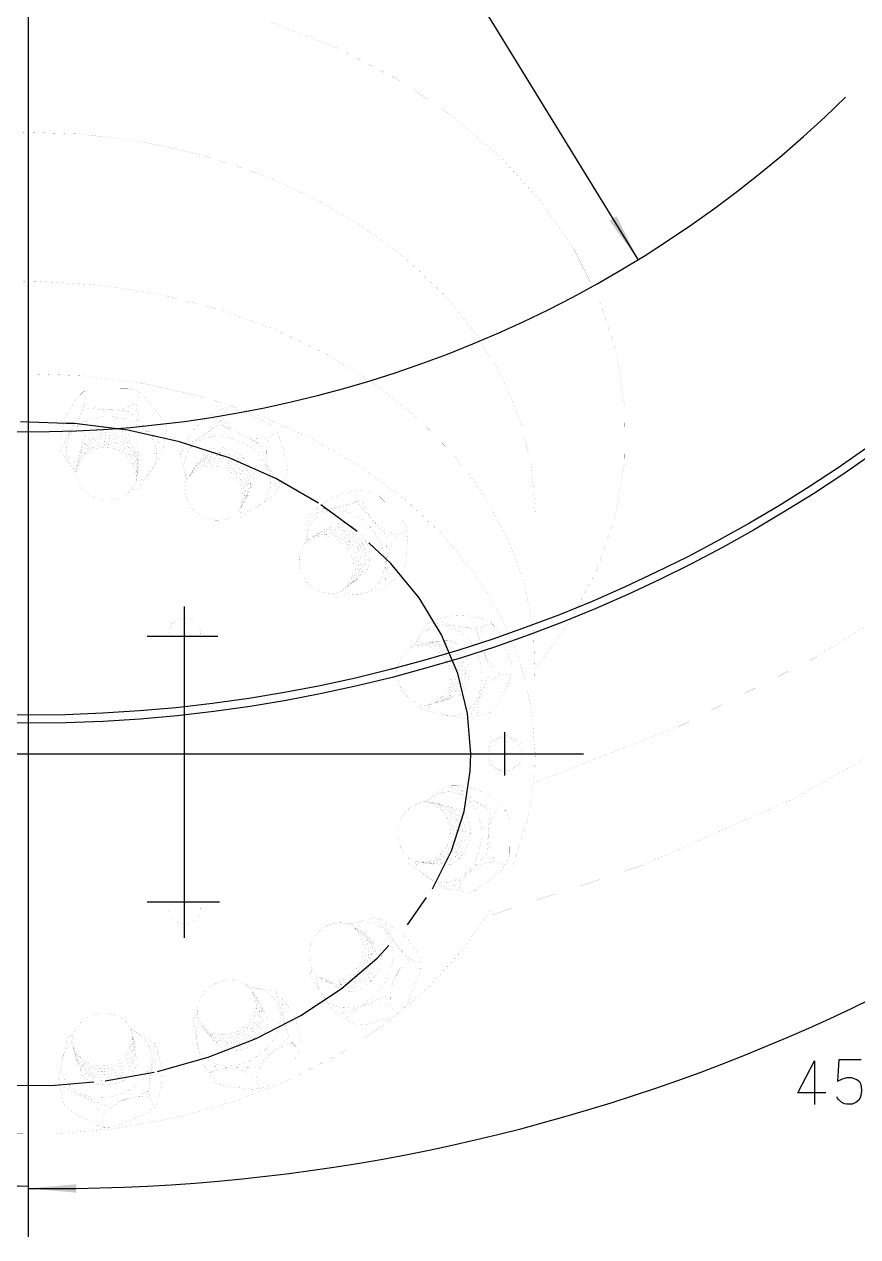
# Model space of a CAD drawing. Extents: x 0 to 8410, y 0 to 11890.
# Drawn here: x 3146 to 3664, y 820 to 1573 of the extents above; entities that cross this region are included whole.
import ezdxf

# ---------------------------------------------------------------- set-up
doc = ezdxf.new("R2010")
doc.units = 0
doc.header["$MEASUREMENT"] = 0
doc.layers.add('6', color=7, linetype='Continuous')
doc.layers.add('9', color=7, linetype='Continuous')

# ---------------------------------------------------------------- blocks, each defined once
blk = doc.blocks.new('BLKENT141')
at = {"layer": '6', "color": 2, "linetype": 'Continuous'}
for p, q in [((3626.35, 909.677), (3636.59, 929.557)), ((3636.59, 929.557), (3636.59, 902.397)), ((3651.78, 930.257), (3651.05, 916.957)), ((3665.69, 930.257), (3651.78, 930.257)), ((3654.07, 918.497), (3656.82, 919.197)), ((3656.82, 919.197), (3659.47, 919.197)), ((3659.47, 919.197), (3662.95, 918.077)), ((3673.47, 923.257), (3673.56, 921.157)), ((3674.11, 925.217), (3673.56, 923.537)), ((3673.56, 921.157), (3673.74, 920.037)), ((3673.74, 920.037), (3674.02, 919.477)), ((3674.02, 919.477), (3674.57, 918.637)), ((3675.21, 926.197), (3674.11, 925.217)), ((3677.04, 926.057), (3675.21, 926.197)), ((3677.77, 925.217), (3677.04, 926.057)), ((3677.22, 918.497), (3678.23, 920.037)), ((3678.23, 924.097), (3677.77, 925.217)), ((3678.5, 921.997), (3678.23, 924.097)), ((3678.23, 920.037), (3678.5, 921.997)), ((3651.05, 916.957), (3654.07, 918.497)), ((3662.95, 918.077), (3664.59, 916.677)), ((3664.59, 916.677), (3665.23, 915.417)), ((3665.23, 915.417), (3665.6, 913.737)), ((3665.6, 913.737), (3665.78, 910.937)), ((3674.57, 918.637), (3675.76, 918.077)), ((3675.76, 918.077), (3677.22, 918.497)), ((3643.64, 909.677), (3626.35, 909.677)), ((3651.05, 906.457), (3650.5, 907.297)), ((3651.51, 905.477), (3651.05, 906.457)), ((3653.7, 903.657), (3651.51, 905.477)), ((3664.14, 905.197), (3662.31, 903.657)), ((3664.96, 906.597), (3664.14, 905.197)), ((3665.51, 908.137), (3664.96, 906.597)), ((3665.78, 910.937), (3665.51, 908.137)), ((3655.35, 902.957), (3653.7, 903.657)), ((3656.72, 902.677), (3655.35, 902.957)), ((3660.02, 902.677), (3656.72, 902.677)), ((3662.31, 903.657), (3660.02, 902.677))]:
    blk.add_line(p, q, dxfattribs=at)
at = {"layer": '6', "color": 1, "linetype": 'Continuous'}
blk.add_line((3148.24, 872.053), (3148.24, 820.317), dxfattribs=at)
blk.add_arc((3163.02, 2008.57), 1158.34, 269.269, 315.731, dxfattribs=at)
for points in [[(3992.47, 1200.01), (3973.18, 1177.02), (3969.48, 1180.72)], [(3148.24, 850.317), (3178.13, 852.932), (3178.13, 847.703)]]:
    blk.add_solid(points, dxfattribs=at)
blk = doc.blocks.new('BLKENT142')
at = {"layer": '6', "color": 2, "linetype": 'Continuous'}
for p, q in [((2630, 911.099), (2640.25, 930.979)), ((2640.25, 930.979), (2640.25, 903.819)), ((2655.44, 931.679), (2654.71, 918.379)), ((2669.35, 931.679), (2655.44, 931.679)), ((2677.77, 926.639), (2677.22, 924.959)), ((2678.86, 927.619), (2677.77, 926.639)), ((2680.69, 927.479), (2678.86, 927.619)), ((2681.43, 926.639), (2680.69, 927.479)), ((2681.88, 925.519), (2681.43, 926.639)), ((2654.71, 918.379), (2657.73, 919.919)), ((2657.73, 919.919), (2660.47, 920.619)), ((2660.47, 920.619), (2663.13, 920.619)), ((2663.13, 920.619), (2666.6, 919.499)), ((2666.6, 919.499), (2668.25, 918.099)), ((2677.12, 924.679), (2677.22, 922.579)), ((2677.22, 922.579), (2677.4, 921.459)), ((2677.4, 921.459), (2677.67, 920.899)), ((2677.67, 920.899), (2678.22, 920.059)), ((2678.22, 920.059), (2679.41, 919.499)), ((2679.41, 919.499), (2680.88, 919.919)), ((2680.88, 919.919), (2681.88, 921.459)), ((2682.16, 923.419), (2681.88, 925.519)), ((2681.88, 921.459), (2682.16, 923.419)), ((2668.25, 918.099), (2668.89, 916.839)), ((2668.89, 916.839), (2669.26, 915.159)), ((2669.44, 912.359), (2669.16, 909.559)), ((2669.26, 915.159), (2669.44, 912.359)), ((2647.29, 911.099), (2630, 911.099)), ((2654.71, 907.879), (2654.16, 908.719)), ((2655.16, 906.899), (2654.71, 907.879)), ((2657.36, 905.079), (2655.16, 906.899)), ((2659.01, 904.379), (2657.36, 905.079)), ((2660.38, 904.099), (2659.01, 904.379)), ((2663.67, 904.099), (2660.38, 904.099)), ((2665.96, 905.079), (2663.67, 904.099)), ((2667.79, 906.619), (2665.96, 905.079)), ((2668.62, 908.019), (2667.79, 906.619)), ((2669.16, 909.559), (2668.62, 908.019))]:
    blk.add_line(p, q, dxfattribs=at)
at = {"layer": '6', "color": 1, "linetype": 'Continuous'}
blk.add_line((3148.24, 872.053), (3148.24, 821.857), dxfattribs=at)
blk.add_arc((3133.47, 2008.56), 1156.8, 224.268, 270.732, dxfattribs=at)
for points in [[(2305.11, 1201.09), (2328.09, 1181.81), (2324.39, 1178.11)], [(3148.24, 851.857), (3118.36, 849.242), (3118.36, 854.471)]]:
    blk.add_solid(points, dxfattribs=at)
blk = doc.blocks.new('BLKENT305')
at = {"layer": '6', "color": 1, "linetype": 'Continuous'}
blk.add_line((3527.16, 1427.3), (3148.24, 2044.23), dxfattribs=at)
at = {"layer": '6', "color": 2, "linetype": 'Continuous'}
for p, q in [((3326.86, 1780.42), (3350.37, 1794.86)), ((3350.37, 1794.86), (3353.22, 1789.95)), ((3341.43, 1781.85), (3338.44, 1786.99)), ((3353.22, 1789.95), (3354.39, 1787.77)), ((3354.39, 1787.77), (3355.23, 1785.07)), ((3355.23, 1785.07), (3355.3, 1783.61)), ((3340.4, 1783.26), (3334.07, 1768.42)), ((3343.54, 1779.5), (3341.43, 1781.85)), ((3343.85, 1779.26), (3343.54, 1779.5)), ((3345.04, 1778.38), (3343.85, 1779.26)), ((3346.12, 1777.97), (3345.04, 1778.38)), ((3347, 1777.87), (3346.12, 1777.97)), ((3348.17, 1777.83), (3347, 1777.87)), ((3349.2, 1778.03), (3348.17, 1777.83)), ((3350.37, 1778.54), (3349.2, 1778.03)), ((3351.61, 1779.19), (3350.37, 1778.54)), ((3353.25, 1780.52), (3351.61, 1779.19)), ((3354.21, 1781.65), (3353.25, 1780.52)), ((3354.99, 1782.77), (3354.21, 1781.65)), ((3355.3, 1783.61), (3354.99, 1782.77)), ((3361.67, 1776.46), (3369.57, 1763.59)), ((3354.24, 1762.34), (3352.45, 1761.77)), ((3355.72, 1762.6), (3354.24, 1762.34)), ((3359.18, 1763.12), (3355.72, 1762.6)), ((3363.91, 1763.44), (3359.18, 1763.12)), ((3367.11, 1763.58), (3363.91, 1763.44)), ((3369.57, 1763.59), (3367.11, 1763.58)), ((3345.36, 1759.67), (3340.8, 1757.73)), ((3347.67, 1760.45), (3345.36, 1759.67)), ((3349.99, 1761.23), (3347.67, 1760.45)), ((3352.45, 1761.77), (3349.99, 1761.23)), ((3366.7, 1751.95), (3370.4, 1753.15)), ((3370.4, 1753.15), (3373.19, 1753.15)), ((3373.19, 1753.15), (3375.84, 1752.3)), ((3375.84, 1752.3), (3377.71, 1750.34)), ((3377.71, 1750.34), (3378.98, 1747.47)), ((3378.98, 1747.47), (3379.37, 1745.77)), ((3353.86, 1742.35), (3350.95, 1742.28)), ((3350.95, 1742.28), (3358.85, 1729.41)), ((3356.13, 1742.13), (3353.86, 1742.35)), ((3359.57, 1741.34), (3356.13, 1742.13)), ((3364.35, 1739.98), (3359.57, 1741.34)), ((3368.8, 1738.63), (3364.35, 1739.98)), ((3375.67, 1739.74), (3374.15, 1739.02)), ((3377.96, 1741.9), (3375.67, 1739.74)), ((3378.63, 1742.95), (3377.96, 1741.9)), ((3379.15, 1744.24), (3378.63, 1742.95)), ((3379.37, 1745.77), (3379.15, 1744.24)), ((3370.16, 1738.29), (3368.8, 1738.63)), ((3372.28, 1738.31), (3370.16, 1738.29)), ((3374.15, 1739.02), (3372.28, 1738.31)), ((3390.59, 1728.29), (3367.45, 1714.08)), ((3368.29, 1726.62), (3390.59, 1728.29)), ((3377.34, 1711.88), (3368.29, 1726.62))]:
    blk.add_line(p, q, dxfattribs=at)
at = {"layer": '6', "color": 1, "linetype": 'Continuous'}
blk.add_solid([(3527.16, 1427.3), (3509.29, 1451.4), (3513.74, 1454.13)], dxfattribs=at)
blk = doc.blocks.new('BLKENT784')
at = {"layer": '9', "color": 7, "linetype": 'Continuous', "const_width": 0.03}
for points in [[(3401.89, 1204.02), (3412.65, 1206.08)], [(3396.44, 1201.74), (3387.68, 1187.4)], [(3398.46, 1198.37), (3396.08, 1197.13)], [(3396.44, 1201.74), (3401.89, 1204.02)], [(3396.44, 1201.74), (3426.63, 1197.93)], [(3400.99, 1199.22), (3398.46, 1198.37)], [(3403.62, 1199.66), (3400.99, 1199.22)], [(3406.32, 1199.68), (3403.62, 1199.66)], [(3409.04, 1199.29), (3406.32, 1199.68)], [(3411.74, 1198.49), (3409.04, 1199.29)], [(3414.39, 1197.28), (3411.74, 1198.49)], [(3426.57, 1197.53), (3435.93, 1201.33)], [(3426.57, 1197.53), (3435.44, 1171.3)], [(3405.58, 1190.43), (3385.63, 1186.6)], [(3390.1, 1191.22), (3388.6, 1188.63)], [(3391.86, 1193.53), (3390.1, 1191.22)], [(3393.86, 1195.5), (3391.86, 1193.53)], [(3396.08, 1197.13), (3393.86, 1195.5)], [(3407.1, 1190.64), (3405.58, 1190.43)], [(3408.85, 1190.62), (3407.1, 1190.64)], [(3410.58, 1190.31), (3408.85, 1190.62)], [(3412.27, 1189.72), (3410.58, 1190.31)], [(3416.93, 1195.7), (3414.39, 1197.28)], [(3419.35, 1193.76), (3416.93, 1195.7)], [(3421.59, 1191.48), (3419.35, 1193.76)], [(3423.63, 1188.92), (3421.59, 1191.48)], [(3440.47, 1196.25), (3448.27, 1177.19)], [(3388.6, 1188.63), (3388.09, 1187.53)], [(3413.89, 1188.87), (3412.27, 1189.72)], [(3415.43, 1187.76), (3413.89, 1188.87)], [(3416.85, 1186.41), (3415.43, 1187.76)], [(3418.14, 1184.85), (3416.85, 1186.41)], [(3419.28, 1183.09), (3418.14, 1184.85)], [(3420.25, 1181.16), (3419.28, 1183.09)], [(3425.44, 1186.1), (3423.63, 1188.92)], [(3426.98, 1183.06), (3425.44, 1186.1)], [(3428.24, 1179.86), (3426.98, 1183.06)], [(3421.04, 1179.08), (3420.25, 1181.16)], [(3421.62, 1176.9), (3421.04, 1179.08)], [(3422.01, 1174.64), (3421.62, 1176.9)], [(3429.2, 1176.54), (3428.24, 1179.86)], [(3429.84, 1173.14), (3429.2, 1176.54)], [(3421.44, 1165.52), (3421.89, 1167.75)], [(3421.89, 1167.75), (3422.15, 1170.03)], [(3422.18, 1172.34), (3422.01, 1174.64)], [(3422.15, 1170.03), (3422.18, 1172.34)], [(3422.66, 1142.94), (3435.44, 1171.3)], [(3430.15, 1169.72), (3429.84, 1173.14)], [(3430.13, 1166.33), (3430.15, 1169.72)], [(3442.34, 1169.14), (3448.58, 1169.91)], [(3418.89, 1159.52), (3419.92, 1161.38)], [(3419.92, 1161.38), (3420.77, 1163.39)], [(3420.77, 1163.39), (3421.44, 1165.52)], [(3428.11, 1156.85), (3429.1, 1159.85)], [(3429.1, 1159.85), (3429.78, 1163.03)], [(3429.78, 1163.03), (3430.13, 1166.33)], [(3446.88, 1164.58), (3439.26, 1150.84)], [(3395.81, 1150.33), (3417.05, 1157.1)], [(3416.35, 1156.39), (3417.7, 1157.85)], [(3417.7, 1157.85), (3418.89, 1159.52)], [(3425.24, 1151.56), (3426.82, 1154.07)], [(3426.82, 1154.07), (3428.11, 1156.85)], [(3392.39, 1147.74), (3391.19, 1151.28)], [(3418.7, 1142.05), (3392.39, 1147.74)], [(3395.81, 1150.33), (3398.18, 1148.29)], [(3398.18, 1148.29), (3400.69, 1146.6)], [(3400.69, 1146.6), (3403.31, 1145.29)], [(3403.31, 1145.29), (3406, 1144.37)], [(3414.08, 1144.08), (3416.64, 1144.81)], [(3416.64, 1144.81), (3419.08, 1145.94)], [(3418.7, 1142.05), (3434.79, 1145.66)], [(3419.08, 1145.94), (3421.34, 1147.46)], [(3421.34, 1147.46), (3423.41, 1149.34)], [(3423.41, 1149.34), (3425.24, 1151.56)], [(3406, 1144.37), (3408.72, 1143.85)], [(3408.72, 1143.85), (3411.43, 1143.76)], [(3411.43, 1143.76), (3414.08, 1144.08)]]:
    blk.add_lwpolyline(points, dxfattribs=at)
for points in [[(3436.93, 1201.74, 0.130432), (3412.65, 1206.08, -0.1)], [(3401.89, 1204.02, 0.152433), (3429.39, 1198.67, -0.1)], [(3430.31, 1199.04, 0.302112), (3442.34, 1169.14, -0.1)], [(3440.47, 1196.25, 0.042166), (3435.93, 1201.33, -0.1)], [(3404.98, 1152.59, 0.992364), (3396.86, 1189.66, -0.1)], [(3387.68, 1187.4, 0.737886), (3395.81, 1150.33, -0.1)], [(3395.81, 1150.33, 0.992411), (3387.68, 1187.4, -0.1)], [(3397.64, 1150.78, 0.992444), (3389.52, 1187.86, -0.1)], [(3399.48, 1151.23, 0.992398), (3391.35, 1188.31, -0.1)], [(3401.31, 1151.69, 0.992404), (3393.19, 1188.76, -0.1)], [(3403.15, 1152.14, 0.992416), (3395.02, 1189.21, -0.1)], [(3448.58, 1169.91, 0.045086), (3448.27, 1177.19, -0.1)], [(3441.2, 1168.99, 0.324864), (3427.67, 1144.53, -0.1)], [(3446.88, 1164.58, 0.025774), (3448.58, 1169.91, -0.1)], [(3434.79, 1145.66, 0.03152), (3439.26, 1150.84, -0.1)]]:
    blk.add_lwpolyline(points, format="xyb", dxfattribs=at)
blk = doc.blocks.new('BLKENT785')
at = {"layer": '9', "color": 7, "linetype": 'Continuous', "const_width": 0.03}
for points in [[(3360.77, 1284.14, 0.130432), (3336.68, 1278.86, -0.1)], [(3366.15, 1280.43, 0.042167), (3360, 1283.38, -0.1)], [(3327.53, 1272.84, 0.152433), (3354.98, 1278.43, -0.1)], [(3355.68, 1279.12, 0.302109), (3378.25, 1256.09, -0.1)], [(3383.71, 1259.2, 0.045082), (3380.64, 1265.81, -0.1)], [(3345.5, 1223.15, 0.992399), (3323.8, 1254.29, -0.1)], [(3347.02, 1224.27, 0.992399), (3325.32, 1255.41, -0.1)], [(3348.54, 1225.39, 0.992409), (3326.85, 1256.53, -0.1)], [(3350.06, 1226.51, 0.992382), (3328.37, 1257.65, -0.1)], [(3384.18, 1253.62, 0.025773), (3383.71, 1259.2, -0.1)], [(3320.76, 1252.05, 0.737888), (3342.45, 1220.91, -0.1)], [(3342.45, 1220.91, 0.992391), (3320.76, 1252.05, -0.1)], [(3343.97, 1222.03, 0.992439), (3322.28, 1253.17, -0.1)], [(3377.25, 1255.52, 0.324855), (3374.1, 1227.75, -0.1)], [(3380.25, 1231.51, 0.031519), (3382.41, 1238.01, -0.1)]]:
    blk.add_lwpolyline(points, format="xyb", dxfattribs=at)
for points in [[(3352.81, 1276.29), (3360, 1283.38)], [(3366.15, 1280.43), (3380.64, 1265.81)], [(3323.36, 1268.65), (3352.71, 1276.68)], [(3323.36, 1268.65), (3327.53, 1272.84)], [(3327.53, 1272.84), (3336.68, 1278.86)], [(3352.81, 1276.29), (3371.04, 1255.46)], [(3323.36, 1268.65), (3320.76, 1252.05)], [(3326.52, 1266.31), (3324.79, 1264.25)], [(3328.53, 1268.06), (3326.52, 1266.31)], [(3330.79, 1269.48), (3328.53, 1268.06)], [(3333.28, 1270.53), (3330.79, 1269.48)], [(3335.94, 1271.21), (3333.28, 1270.53)], [(3338.74, 1271.5), (3335.94, 1271.21)], [(3341.65, 1271.4), (3338.74, 1271.5)], [(3344.61, 1270.91), (3341.65, 1271.4)], [(3347.58, 1270.04), (3344.61, 1270.91)], [(3350.52, 1268.8), (3347.58, 1270.04)], [(3353.39, 1267.21), (3350.52, 1268.8)], [(3356.14, 1265.29), (3353.39, 1267.21)], [(3358.72, 1263.08), (3356.14, 1265.29)], [(3336.13, 1261.7), (3319.16, 1250.52)], [(3322.28, 1259.31), (3321.53, 1256.5)], [(3323.37, 1261.9), (3322.28, 1259.31)], [(3324.79, 1264.25), (3323.37, 1261.9)], [(3337.46, 1262.48), (3336.13, 1261.7)], [(3339.08, 1263.12), (3337.46, 1262.48)], [(3340.8, 1263.5), (3339.08, 1263.12)], [(3342.58, 1263.6), (3340.8, 1263.5)], [(3344.41, 1263.44), (3342.58, 1263.6)], [(3346.25, 1263), (3344.41, 1263.44)], [(3348.08, 1262.3), (3346.25, 1263)], [(3349.88, 1261.35), (3348.08, 1262.3)], [(3351.6, 1260.15), (3349.88, 1261.35)], [(3353.24, 1258.74), (3351.6, 1260.15)], [(3354.75, 1257.13), (3353.24, 1258.74)], [(3361.11, 1260.6), (3358.72, 1263.08)], [(3363.27, 1257.9), (3361.11, 1260.6)], [(3365.16, 1255), (3363.27, 1257.9)], [(3378.25, 1256.09), (3383.71, 1259.2)], [(3321.14, 1253.53), (3321.08, 1252.32)], [(3321.53, 1256.5), (3321.14, 1253.53)], [(3356.13, 1255.34), (3354.75, 1257.13)], [(3357.35, 1253.4), (3356.13, 1255.34)], [(3358.4, 1251.34), (3357.35, 1253.4)], [(3359.24, 1249.19), (3358.4, 1251.34)], [(3366.76, 1251.97), (3365.16, 1255)], [(3368.04, 1248.83), (3366.76, 1251.97)], [(3370.09, 1224.36), (3371.04, 1255.46)], [(3384.18, 1253.62), (3382.41, 1238.01)], [(3359.89, 1246.98), (3359.24, 1249.19)], [(3360.31, 1244.75), (3359.89, 1246.98)], [(3360.52, 1242.53), (3360.31, 1244.75)], [(3368.98, 1245.64), (3368.04, 1248.83)], [(3369.57, 1242.44), (3368.98, 1245.64)], [(3342.45, 1220.91), (3359.49, 1235.3)], [(3359.12, 1234.37), (3359.79, 1236.23)], [(3359.79, 1236.23), (3360.26, 1238.24)], [(3360.26, 1238.24), (3360.5, 1240.34)], [(3360.5, 1240.34), (3360.52, 1242.53)], [(3369.17, 1233.3), (3369.67, 1236.23)], [(3369.8, 1239.29), (3369.57, 1242.44)], [(3369.67, 1236.23), (3369.8, 1239.29)], [(3365.63, 1225.76), (3367.14, 1228.03)], [(3366.77, 1222.02), (3380.25, 1231.51)], [(3367.14, 1228.03), (3368.33, 1230.56)], [(3368.33, 1230.56), (3369.17, 1233.3)], [(3340.29, 1217.21), (3337.82, 1220.02)], [(3366.77, 1222.02), (3340.29, 1217.21)], [(3342.45, 1220.91), (3345.42, 1219.93)], [(3356.86, 1219.87), (3359.4, 1220.81)], [(3359.4, 1220.81), (3361.73, 1222.13)], [(3361.73, 1222.13), (3363.81, 1223.78)], [(3363.81, 1223.78), (3365.63, 1225.76)], [(3345.42, 1219.93), (3348.39, 1219.33)], [(3348.39, 1219.33), (3351.32, 1219.12)], [(3351.32, 1219.12), (3354.15, 1219.3)], [(3354.15, 1219.3), (3356.86, 1219.87)]]:
    blk.add_lwpolyline(points, dxfattribs=at)
blk = doc.blocks.new('BLKENT786')
at = {"layer": '9', "color": 7, "linetype": 'Continuous', "const_width": 0.03}
for points in [[(3271.32, 1335.45, 0.130435), (3251.08, 1321.36, -0.1)], [(3277.71, 1334.08, 0.042162), (3270.9, 1334.46, -0.1)], [(3244.93, 1312.29, 0.152431), (3268.16, 1327.96, -0.1)], [(3268.54, 1328.86, 0.302104), (3298.2, 1316.23, -0.1)], [(3302.06, 1321.19, 0.04508), (3296.69, 1326.12, -0.1)], [(3304.62, 1316.21, 0.025774), (3302.06, 1321.19, -0.1)], [(3297.49, 1315.32, 0.324858), (3305.22, 1288.45, -0.1)], [(3281.52, 1274.87, 0.992404), (3249.57, 1295.34, -0.1)], [(3282.5, 1276.49, 0.992382), (3250.54, 1296.96, -0.1)], [(3283.48, 1278.11, 0.992382), (3251.52, 1298.58, -0.1)], [(3278.59, 1270.03, 0.992413), (3246.63, 1290.49, -0.1)], [(3279.57, 1271.64, 0.99244), (3247.61, 1292.11, -0.1)], [(3280.55, 1273.26, 0.992403), (3248.59, 1293.73, -0.1)], [(3309.45, 1294.29, 0.031521), (3308.96, 1301.11, -0.1)], [(3246.63, 1290.49, 0.737899), (3278.59, 1270.03, -0.1)]]:
    blk.add_lwpolyline(points, format="xyb", dxfattribs=at)
for points in [[(3266.97, 1325.15), (3270.9, 1334.46)], [(3277.71, 1334.08), (3296.69, 1326.12)], [(3242.68, 1306.83), (3266.72, 1325.47)], [(3244.93, 1312.29), (3251.08, 1321.36)], [(3266.97, 1325.15), (3291.79, 1312.88)], [(3298.2, 1316.23), (3302.06, 1321.19)], [(3242.68, 1306.83), (3244.93, 1312.29)], [(3249.24, 1310.43), (3247.68, 1308.26)], [(3251.13, 1312.36), (3249.24, 1310.43)], [(3253.33, 1314), (3251.13, 1312.36)], [(3255.81, 1315.34), (3253.33, 1314)], [(3258.53, 1316.36), (3255.81, 1315.34)], [(3261.45, 1317.04), (3258.53, 1316.36)], [(3264.53, 1317.38), (3261.45, 1317.04)], [(3266, 1310.37), (3264.13, 1310.06)], [(3267.72, 1317.36), (3264.53, 1317.38)], [(3267.96, 1310.42), (3266, 1310.37)], [(3270.98, 1316.99), (3267.72, 1317.36)], [(3269.98, 1310.23), (3267.96, 1310.42)], [(3274.25, 1316.27), (3270.98, 1316.99)], [(3277.49, 1315.21), (3274.25, 1316.27)], [(3280.64, 1313.84), (3277.49, 1315.21)], [(3283.67, 1312.16), (3280.64, 1313.84)], [(3286.52, 1310.21), (3283.67, 1312.16)], [(3302.8, 1283.78), (3291.79, 1312.88)], [(3304.62, 1316.21), (3308.96, 1301.11)], [(3242.68, 1306.83), (3246.63, 1290.49)], [(3245.69, 1303.31), (3245.27, 1300.59)], [(3246.5, 1305.87), (3245.69, 1303.31)], [(3257.14, 1305.29), (3245.74, 1288.47)], [(3247.68, 1308.26), (3246.5, 1305.87)], [(3258.07, 1306.52), (3257.14, 1305.29)], [(3259.32, 1307.73), (3258.07, 1306.52)], [(3260.76, 1308.74), (3259.32, 1307.73)], [(3262.37, 1309.52), (3260.76, 1308.74)], [(3264.13, 1310.06), (3262.37, 1309.52)], [(3272.03, 1309.78), (3269.98, 1310.23)], [(3274.08, 1309.1), (3272.03, 1309.78)], [(3276.1, 1308.19), (3274.08, 1309.1)], [(3278.06, 1307.07), (3276.1, 1308.19)], [(3279.93, 1305.74), (3278.06, 1307.07)], [(3281.68, 1304.24), (3279.93, 1305.74)], [(3283.28, 1302.58), (3281.68, 1304.24)], [(3289.16, 1308.02), (3286.52, 1310.21)], [(3291.54, 1305.61), (3289.16, 1308.02)], [(3293.63, 1303.02), (3291.54, 1305.61)], [(3295.4, 1300.3), (3293.63, 1303.02)], [(3245.27, 1300.59), (3245.26, 1297.78)], [(3245.26, 1297.78), (3245.64, 1294.9)], [(3284.72, 1300.79), (3283.28, 1302.58)], [(3285.97, 1298.89), (3284.72, 1300.79)], [(3287.01, 1296.91), (3285.97, 1298.89)], [(3287.83, 1294.89), (3287.01, 1296.91)], [(3296.82, 1297.47), (3295.4, 1300.3)], [(3297.87, 1294.6), (3296.82, 1297.47)], [(3245.64, 1294.9), (3246.42, 1292.01)], [(3246.42, 1292.01), (3246.83, 1290.87)], [(3278.59, 1270.03), (3288.83, 1289.84)], [(3288.41, 1292.85), (3287.83, 1294.89)], [(3288.75, 1290.82), (3288.41, 1292.85)], [(3288.84, 1288.83), (3288.75, 1290.82)], [(3298.54, 1291.7), (3297.87, 1294.6)], [(3298.8, 1288.84), (3298.54, 1291.7)], [(3298.67, 1286.05), (3298.8, 1288.84)], [(3300.63, 1280.36), (3309.45, 1294.29)], [(3300.63, 1280.36), (3278.01, 1265.78)], [(3295.94, 1278.52), (3297.23, 1280.85)], [(3297.23, 1280.85), (3298.15, 1283.38)], [(3298.15, 1283.38), (3298.67, 1286.05)], [(3287.47, 1271.77), (3290.02, 1273.02)], [(3290.02, 1273.02), (3292.3, 1274.58)], [(3292.3, 1274.58), (3294.28, 1276.42)], [(3294.28, 1276.42), (3295.94, 1278.52)], [(3278.01, 1265.78), (3274.66, 1267.43)], [(3278.59, 1270.02), (3281.71, 1270.26)], [(3281.71, 1270.26), (3284.68, 1270.84)], [(3284.68, 1270.84), (3287.47, 1271.77)]]:
    blk.add_lwpolyline(points, dxfattribs=at)
blk = doc.blocks.new('BLKENT787')
at = {"layer": '9', "color": 7, "linetype": 'Continuous', "const_width": 0.03}
for points in [[(3183.41, 1346.05, 0.130433), (3170.11, 1325.28, -0.1)], [(3189.84, 1347.23, 0.042164), (3183.41, 1344.97, -0.1)], [(3217.27, 1344.63, 0.045082), (3210.43, 1347.14, -0.1)], [(3221.54, 1341.02, 0.025776), (3217.27, 1344.63, -0.1)], [(3167.9, 1314.56, 0.152433), (3183.36, 1337.92, -0.1)], [(3183.37, 1338.9, 0.302111), (3215.6, 1338.57, -0.1)], [(3215.3, 1337.47, 0.324851), (3232.72, 1315.6, -0.1)], [(3234.4, 1322.61, 0.031516), (3231.33, 1328.73, -0.1)], [(3216.31, 1295.86, 0.992404), (3178.95, 1302.54, -0.1)], [(3216.59, 1297.73, 0.992394), (3179.23, 1304.41, -0.1)], [(3215.17, 1288.39, 0.992424), (3177.81, 1295.07, -0.1)], [(3215.45, 1290.25, 0.99241), (3178.09, 1296.94, -0.1)], [(3215.74, 1292.12, 0.992399), (3178.38, 1298.81, -0.1)], [(3216.02, 1293.99, 0.99239), (3178.66, 1300.67, -0.1)], [(3177.81, 1295.07, 0.737887), (3215.17, 1288.39, -0.1)]]:
    blk.add_lwpolyline(points, format="xyb", dxfattribs=at)
for points in [[(3183.34, 1334.87), (3183.41, 1344.97)], [(3189.84, 1347.23), (3210.43, 1347.14)], [(3215.6, 1338.57), (3217.27, 1344.63)], [(3221.54, 1341.02), (3231.33, 1328.73)], [(3167.91, 1308.65), (3182.99, 1335.07)], [(3183.34, 1334.87), (3210.96, 1333.03)], [(3232.27, 1310.36), (3210.96, 1333.03)], [(3184.06, 1326.75), (3181.34, 1325.27)], [(3187.02, 1327.96), (3184.06, 1326.75)], [(3190.17, 1328.86), (3187.02, 1327.96)], [(3193.46, 1329.45), (3190.17, 1328.86)], [(3196.86, 1329.71), (3193.46, 1329.45)], [(3200.3, 1329.65), (3196.86, 1329.71)], [(3203.74, 1329.26), (3200.3, 1329.65)], [(3207.12, 1328.55), (3203.74, 1329.26)], [(3210.4, 1327.53), (3207.12, 1328.55)], [(3213.52, 1326.22), (3210.4, 1327.53)], [(3216.44, 1324.63), (3213.52, 1326.22)], [(3167.9, 1314.56), (3170.11, 1325.28)], [(3175, 1319.35), (3173.59, 1316.99)], [(3176.78, 1321.54), (3175, 1319.35)], [(3178.9, 1323.52), (3176.78, 1321.54)], [(3181.34, 1325.27), (3178.9, 1323.52)], [(3185.07, 1318.67), (3183.89, 1317.33)], [(3186.48, 1319.84), (3185.07, 1318.67)], [(3188.1, 1320.84), (3186.48, 1319.84)], [(3189.89, 1321.64), (3188.1, 1320.84)], [(3191.83, 1322.23), (3189.89, 1321.64)], [(3193.89, 1322.61), (3191.83, 1322.23)], [(3196.04, 1322.76), (3193.89, 1322.61)], [(3198.26, 1322.7), (3196.04, 1322.76)], [(3200.5, 1322.41), (3198.26, 1322.7)], [(3202.73, 1321.9), (3200.5, 1322.41)], [(3204.93, 1321.18), (3202.73, 1321.9)], [(3207.05, 1320.26), (3204.93, 1321.18)], [(3209.06, 1319.15), (3207.05, 1320.26)], [(3210.94, 1317.88), (3209.06, 1319.15)], [(3212.66, 1316.45), (3210.94, 1317.88)], [(3219.12, 1322.79), (3216.44, 1324.63)], [(3221.51, 1320.72), (3219.12, 1322.79)], [(3223.58, 1318.47), (3221.51, 1320.72)], [(3225.3, 1316.05), (3223.58, 1318.47)], [(3231.58, 1306.37), (3234.4, 1322.61)], [(3167.91, 1308.65), (3167.9, 1314.56)], [(3171.98, 1311.89), (3171.8, 1309.23)], [(3172.58, 1314.49), (3171.98, 1311.89)], [(3173.59, 1316.99), (3172.58, 1314.49)], [(3181.86, 1312.76), (3177.76, 1292.86)], [(3182.25, 1314.25), (3181.86, 1312.76)], [(3182.94, 1315.85), (3182.25, 1314.25)], [(3183.89, 1317.33), (3182.94, 1315.85)], [(3214.19, 1314.89), (3212.66, 1316.45)], [(3215.51, 1313.23), (3214.19, 1314.89)], [(3215.17, 1288.39), (3217.04, 1310.61)], [(3216.6, 1311.49), (3215.51, 1313.23)], [(3217.44, 1309.69), (3216.6, 1311.49)], [(3226.64, 1313.51), (3225.3, 1316.05)], [(3227.59, 1310.88), (3226.64, 1313.51)], [(3228.13, 1308.2), (3227.59, 1310.88)], [(3167.91, 1308.65), (3177.81, 1295.07)], [(3171.8, 1309.23), (3172.04, 1306.54)], [(3172.04, 1306.54), (3172.69, 1303.88)], [(3172.69, 1303.88), (3173.75, 1301.27)], [(3231.58, 1306.37), (3216.26, 1284.24)], [(3227.22, 1300.3), (3227.94, 1302.88)], [(3227.94, 1302.88), (3228.24, 1305.52)], [(3228.24, 1305.52), (3228.13, 1308.2)], [(3173.75, 1301.27), (3175.21, 1298.76)], [(3175.21, 1298.76), (3177.03, 1296.39)], [(3177.03, 1296.39), (3177.85, 1295.49)], [(3222.7, 1293.39), (3224.58, 1295.52)], [(3224.58, 1295.52), (3226.1, 1297.84)], [(3226.1, 1297.84), (3227.22, 1300.3)], [(3215.17, 1288.39), (3217.96, 1289.8)], [(3217.96, 1289.8), (3220.48, 1291.47)], [(3220.48, 1291.47), (3222.7, 1293.39)], [(3216.26, 1284.24), (3212.53, 1284.49)]]:
    blk.add_lwpolyline(points, dxfattribs=at)
blk = doc.blocks.new('BLKENT796')
at = {"layer": '9', "color": 7, "linetype": 'Continuous', "const_width": 0.03}
for points in [[(3212.45, 949.28, 0.737897), (3175.38, 941.153, -0.1)], [(3175.38, 941.153, 0.992428), (3212.45, 949.28, -0.1)], [(3175.83, 939.322, 0.992429), (3212.91, 947.445, -0.1)], [(3176.28, 937.485, 0.992393), (3213.36, 945.609, -0.1)], [(3176.74, 935.651, 0.992421), (3213.81, 943.774, -0.1)], [(3177.19, 933.815, 0.992399), (3214.26, 941.939, -0.1)], [(3177.64, 931.979, 0.992362), (3214.71, 940.104, -0.1)], [(3229.07, 935.067, 0.15243), (3223.72, 907.568, -0.1)], [(3226.79, 900.035, 0.130432), (3231.13, 924.31, -0.1)], [(3194.04, 895.76, 0.32486), (3169.58, 909.294, -0.1)], [(3224.09, 906.655, 0.302113), (3194.18, 894.62, -0.1)], [(3170.71, 902.175, 0.0315158), (3175.89, 897.699, -0.1)], [(3221.3, 896.488, 0.0421653), (3226.38, 901.035, -0.1)], [(3189.63, 890.085, 0.0257752), (3194.96, 888.385, -0.1)], [(3194.96, 888.385, 0.0450806), (3202.24, 888.687, -0.1)]]:
    blk.add_lwpolyline(points, format="xyb", dxfattribs=at)
for points in [[(3215.48, 931.382), (3211.65, 951.337)], [(3226.8, 940.523), (3212.45, 949.28)], [(3213.68, 948.359), (3212.58, 948.873)], [(3167.1, 918.262), (3172.79, 944.571)], [(3172.79, 944.571), (3176.33, 945.769)], [(3216.27, 946.862), (3213.68, 948.359)], [(3218.58, 945.099), (3216.27, 946.862)], [(3220.55, 943.097), (3218.58, 945.099)], [(3222.18, 940.886), (3220.55, 943.097)], [(3171.65, 936.27), (3170.34, 933.649)], [(3173.34, 938.784), (3171.65, 936.27)], [(3175.38, 941.153), (3173.34, 938.784)], [(3175.38, 941.153), (3182.15, 919.908)], [(3223.42, 938.498), (3222.18, 940.886)], [(3226.8, 940.523), (3222.98, 910.336)], [(3224.27, 935.97), (3223.42, 938.498)], [(3224.71, 933.338), (3224.27, 935.97)], [(3226.8, 940.523), (3229.07, 935.067)], [(3229.07, 935.067), (3231.13, 924.31)], [(3168.9, 928.24), (3168.81, 925.534)], [(3169.42, 930.959), (3168.9, 928.24)], [(3170.34, 933.649), (3169.42, 930.959)], [(3214.77, 924.696), (3215.36, 926.387)], [(3215.36, 926.387), (3215.67, 928.117)], [(3215.69, 929.861), (3215.48, 931.382)], [(3215.67, 928.117), (3215.69, 929.861)], [(3223.53, 925.221), (3224.34, 927.924)], [(3224.34, 927.924), (3224.73, 930.643)], [(3224.73, 930.643), (3224.71, 933.338)], [(3168.81, 925.534), (3169.13, 922.88)], [(3169.13, 922.88), (3169.86, 920.318)], [(3169.86, 920.318), (3170.99, 917.886)], [(3181.44, 920.608), (3182.9, 919.267)], [(3182.9, 919.267), (3184.57, 918.072)], [(3208.14, 917.681), (3209.9, 918.819)], [(3209.9, 918.819), (3211.46, 920.11)], [(3211.46, 920.11), (3212.81, 921.534)], [(3212.81, 921.534), (3213.92, 923.071)], [(3213.92, 923.071), (3214.77, 924.696)], [(3218.8, 917.613), (3220.75, 920.027)], [(3220.75, 920.027), (3222.33, 922.576)], [(3222.33, 922.576), (3223.53, 925.221)], [(3167.1, 918.262), (3170.71, 902.175)], [(3167.99, 914.304), (3196.35, 901.519)], [(3170.99, 917.886), (3172.51, 915.621)], [(3172.51, 915.621), (3174.39, 913.556)], [(3174.39, 913.556), (3176.61, 911.722)], [(3176.61, 911.722), (3179.12, 910.147)], [(3184.57, 918.072), (3186.43, 917.04)], [(3186.43, 917.04), (3188.44, 916.188)], [(3188.44, 916.188), (3190.57, 915.527)], [(3190.57, 915.527), (3192.8, 915.068)], [(3192.8, 915.068), (3195.08, 914.817)], [(3195.08, 914.817), (3197.39, 914.779)], [(3197.39, 914.779), (3199.69, 914.953)], [(3199.69, 914.953), (3201.95, 915.338)], [(3201.95, 915.338), (3204.13, 915.927)], [(3204.13, 915.927), (3206.2, 916.712)], [(3206.2, 916.712), (3208.14, 917.681)], [(3208.11, 909.981), (3211.15, 911.525)], [(3211.15, 911.525), (3213.97, 913.33)], [(3213.97, 913.33), (3216.53, 915.37)], [(3216.53, 915.37), (3218.8, 917.613)], [(3179.12, 910.147), (3181.9, 908.853)], [(3181.9, 908.853), (3184.9, 907.861)], [(3184.9, 907.861), (3188.08, 907.184)], [(3188.08, 907.184), (3191.38, 906.833)], [(3191.38, 906.833), (3194.77, 906.814)], [(3194.77, 906.814), (3198.19, 907.126)], [(3222.58, 910.389), (3196.35, 901.519)], [(3198.19, 907.126), (3201.58, 907.765)], [(3201.58, 907.765), (3204.91, 908.722)], [(3204.91, 908.722), (3208.11, 909.981)], [(3222.58, 910.389), (3226.38, 901.035)], [(3189.63, 890.085), (3175.89, 897.699)], [(3221.3, 896.488), (3202.24, 888.687)], [(3194.18, 894.62), (3194.96, 888.385)]]:
    blk.add_lwpolyline(points, dxfattribs=at)
blk = doc.blocks.new('BLKENT797')
at = {"layer": '9', "color": 7, "linetype": 'Continuous', "const_width": 0.03}
for points in [[(3285.49, 975.385, 0.737881), (3254.35, 953.689, -0.1)], [(3254.35, 953.689, 0.99243), (3285.49, 975.385, -0.1)], [(3255.47, 952.171, 0.992435), (3286.61, 973.863, -0.1)], [(3256.58, 950.646, 0.992376), (3287.73, 972.339, -0.1)], [(3257.7, 949.124, 0.992399), (3288.85, 970.817, -0.1)], [(3258.83, 947.602, 0.992396), (3289.97, 969.296, -0.1)], [(3259.94, 946.079, 0.992368), (3291.09, 967.772, -0.1)], [(3306.28, 968.613, 0.152431), (3311.86, 941.16, -0.1)], [(3317.57, 935.374, 0.130435), (3312.3, 959.465, -0.1)], [(3312.55, 940.46, 0.302119), (3289.53, 917.894, -0.1)], [(3313.86, 929.996, 0.042164), (3316.82, 936.141, -0.1)], [(3288.96, 918.894, 0.32486), (3261.18, 922.037, -0.1)], [(3264.95, 915.894, 0.031519), (3271.44, 913.736, -0.1)], [(3287.06, 911.963, 0.0257758), (3292.63, 912.432, -0.1)], [(3292.63, 912.432, 0.0450804), (3299.24, 915.497, -0.1)]]:
    blk.add_lwpolyline(points, format="xyb", dxfattribs=at)
for points in [[(3295.13, 960.009), (3283.96, 976.979)], [(3302.09, 972.783), (3285.49, 975.385)], [(3286.97, 975.003), (3285.76, 975.057)], [(3289.94, 974.612), (3286.97, 975.003)], [(3292.74, 973.865), (3289.94, 974.612)], [(3295.34, 972.773), (3292.74, 973.865)], [(3297.68, 971.351), (3295.34, 972.773)], [(3302.09, 972.783), (3310.11, 943.433)], [(3302.09, 972.783), (3306.28, 968.613)], [(3299.75, 969.622), (3297.68, 971.351)], [(3301.5, 967.611), (3299.75, 969.622)], [(3302.91, 965.348), (3301.5, 967.611)], [(3303.96, 962.866), (3302.91, 965.348)], [(3306.28, 968.613), (3312.3, 959.465)], [(3250.64, 955.855), (3253.46, 958.317)], [(3295.91, 958.684), (3295.14, 960.009)], [(3296.55, 957.062), (3295.91, 958.684)], [(3296.93, 955.346), (3296.55, 957.062)], [(3304.64, 960.203), (3303.96, 962.866)], [(3304.93, 957.398), (3304.64, 960.203)], [(3304.83, 954.494), (3304.93, 957.398)], [(3255.45, 929.371), (3250.64, 955.855)], [(3253.37, 950.72), (3252.77, 947.751)], [(3254.34, 953.689), (3253.37, 950.72)], [(3254.35, 953.689), (3268.73, 936.653)], [(3295.74, 948.057), (3296.44, 949.888)], [(3296.44, 949.888), (3296.87, 951.732)], [(3296.87, 951.732), (3297.04, 953.56)], [(3297.04, 953.56), (3296.93, 955.346)], [(3303.47, 948.559), (3304.34, 951.533)], [(3304.34, 951.533), (3304.83, 954.494)], [(3252.77, 947.751), (3252.56, 944.826)], [(3252.56, 944.826), (3252.74, 941.988)], [(3252.74, 941.988), (3253.3, 939.281)], [(3288.77, 940.008), (3290.56, 941.387)], [(3309.72, 943.329), (3288.89, 925.099)], [(3290.56, 941.387), (3292.18, 942.905)], [(3292.18, 942.905), (3293.59, 944.539)], [(3293.59, 944.539), (3294.78, 946.265)], [(3294.78, 946.265), (3295.74, 948.057)], [(3298.73, 940.005), (3300.64, 942.752)], [(3300.64, 942.752), (3302.23, 945.618)], [(3302.23, 945.618), (3303.47, 948.559)], [(3309.72, 943.329), (3316.82, 936.141)], [(3253.3, 939.281), (3254.25, 936.743)], [(3254.25, 936.743), (3255.56, 934.414)], [(3255.56, 934.414), (3257.22, 932.327)], [(3267.8, 937.026), (3269.67, 936.347)], [(3269.67, 936.347), (3271.67, 935.883)], [(3271.67, 935.883), (3273.78, 935.639)], [(3273.78, 935.639), (3275.96, 935.621)], [(3275.96, 935.621), (3278.19, 935.827)], [(3278.19, 935.827), (3280.42, 936.254)], [(3280.42, 936.254), (3282.63, 936.897)], [(3282.63, 936.897), (3284.77, 937.746)], [(3284.77, 937.746), (3286.83, 938.788)], [(3286.83, 938.788), (3288.77, 940.008)], [(3291.33, 932.871), (3294.04, 935.027)], [(3294.04, 935.027), (3296.52, 937.417)], [(3296.52, 937.417), (3298.73, 940.005)], [(3255.45, 929.371), (3264.95, 915.894)], [(3257.22, 932.327), (3259.2, 930.515)], [(3259.2, 930.515), (3261.47, 929.003)], [(3261.47, 929.003), (3263.99, 927.815)], [(3263.99, 927.815), (3266.74, 926.968)], [(3266.74, 926.968), (3269.67, 926.475)], [(3269.67, 926.475), (3272.73, 926.343)], [(3272.73, 926.343), (3275.88, 926.574)], [(3275.88, 926.574), (3279.07, 927.164)], [(3279.07, 927.164), (3282.26, 928.106)], [(3282.26, 928.106), (3285.4, 929.385)], [(3285.4, 929.385), (3288.44, 930.981)], [(3288.44, 930.981), (3291.33, 932.871)], [(3313.86, 929.996), (3299.24, 915.497)], [(3257.79, 926.055), (3288.89, 925.099)], [(3287.06, 911.963), (3271.44, 913.736)], [(3289.53, 917.894), (3292.63, 912.432)]]:
    blk.add_lwpolyline(points, dxfattribs=at)
blk = doc.blocks.new('BLKENT798')
at = {"layer": '9', "color": 7, "linetype": 'Continuous', "const_width": 0.03}
for points in [[(3364.19, 1018.52), (3347.86, 1014.57)], [(3364.19, 1018.52), (3382.84, 994.479)], [(3364.19, 1018.52), (3369.66, 1016.27)], [(3362.66, 1004.06), (3345.84, 1015.46)], [(3349.38, 1014.79), (3348.24, 1014.38)], [(3352.27, 1015.56), (3349.38, 1014.79)], [(3355.14, 1015.95), (3352.27, 1015.56)], [(3357.96, 1015.93), (3355.14, 1015.95)], [(3360.67, 1015.52), (3357.96, 1015.93)], [(3363.24, 1014.71), (3360.67, 1015.52)], [(3365.63, 1013.52), (3363.24, 1014.71)], [(3367.8, 1011.97), (3365.63, 1013.52)], [(3369.72, 1010.08), (3367.8, 1011.97)], [(3369.66, 1016.27), (3378.72, 1010.13)], [(3371.37, 1007.88), (3369.72, 1010.08)], [(3363.88, 1003.13), (3362.66, 1004.06)], [(3365.1, 1001.88), (3363.88, 1003.13)], [(3366.1, 1000.44), (3365.1, 1001.88)], [(3372.71, 1005.4), (3371.37, 1007.88)], [(3373.73, 1002.68), (3372.71, 1005.4)], [(3374.41, 999.753), (3373.73, 1002.68)], [(3366.88, 998.831), (3366.1, 1000.44)], [(3367.43, 997.079), (3366.88, 998.831)], [(3367.73, 995.208), (3367.43, 997.079)], [(3367.79, 993.248), (3367.73, 995.208)], [(3382.52, 994.233), (3370.25, 969.418)], [(3374.74, 996.673), (3374.41, 999.753)], [(3374.72, 993.481), (3374.74, 996.673)], [(3382.52, 994.233), (3391.82, 990.306)], [(3323.14, 983.196), (3324.8, 986.548)], [(3365.56, 985.107), (3366.47, 987.126)], [(3366.47, 987.126), (3367.15, 989.177)], [(3367.15, 989.177), (3367.59, 991.228)], [(3367.59, 991.228), (3367.79, 993.248)], [(3372.58, 983.717), (3373.63, 986.955)], [(3373.63, 986.955), (3374.35, 990.226)], [(3374.35, 990.226), (3374.72, 993.481)], [(3337.72, 960.571), (3323.14, 983.196)], [(3327.39, 982.612), (3327.62, 979.495)], [(3327.39, 982.612), (3347.2, 972.379)], [(3327.62, 979.495), (3328.21, 976.523)], [(3359.94, 977.921), (3361.6, 979.528)], [(3361.6, 979.528), (3363.11, 981.279)], [(3363.11, 981.279), (3364.43, 983.148)], [(3364.43, 983.148), (3365.56, 985.107)], [(3369.53, 977.533), (3371.2, 980.561)], [(3371.2, 980.561), (3372.58, 983.717)], [(3391.44, 983.499), (3383.49, 964.509)], [(3328.21, 976.523), (3329.13, 973.74)], [(3329.13, 973.74), (3330.38, 971.187)], [(3346.2, 972.367), (3348.18, 972.455)], [(3348.18, 972.455), (3350.21, 972.792)], [(3350.21, 972.792), (3352.25, 973.374)], [(3352.25, 973.374), (3354.28, 974.192)], [(3354.28, 974.192), (3356.25, 975.233)], [(3356.25, 975.233), (3358.15, 976.482)], [(3358.15, 976.482), (3359.94, 977.921)], [(3362.97, 969.661), (3365.38, 972.042)], [(3365.38, 972.042), (3367.58, 974.68)], [(3367.58, 974.68), (3369.53, 977.533)], [(3330.38, 971.187), (3331.94, 968.902)], [(3331.94, 968.902), (3333.79, 966.92)], [(3333.79, 966.92), (3335.89, 965.27)], [(3335.89, 965.27), (3338.22, 963.976)], [(3338.22, 963.976), (3340.74, 963.058)], [(3341.15, 958.401), (3370.25, 969.418)], [(3351.96, 963.333), (3354.84, 964.382)], [(3354.84, 964.382), (3357.66, 965.802)], [(3357.66, 965.802), (3360.39, 967.57)], [(3360.39, 967.57), (3362.97, 969.661)], [(3337.72, 960.571), (3351.65, 951.752)], [(3340.74, 963.058), (3343.42, 962.53)], [(3343.42, 962.53), (3346.21, 962.4)], [(3346.21, 962.4), (3349.07, 962.669)], [(3349.07, 962.669), (3351.96, 963.333)], [(3373.58, 956.581), (3358.47, 952.243)], [(3373.59, 963.006), (3378.55, 959.148)]]:
    blk.add_lwpolyline(points, dxfattribs=at)
for points in [[(3347.86, 1014.57, 0.737896), (3327.39, 982.612, -0.1)], [(3327.39, 982.612, 0.992435), (3347.86, 1014.57, -0.1)], [(3329.01, 981.638, 0.992444), (3349.48, 1013.6, -0.1)], [(3330.62, 980.657, 0.992372), (3351.1, 1012.62, -0.1)], [(3332.24, 979.68, 0.992404), (3352.71, 1011.64, -0.1)], [(3333.86, 978.704, 0.992382), (3354.33, 1010.66, -0.1)], [(3335.48, 977.724, 0.992355), (3355.95, 1009.68, -0.1)], [(3369.66, 1016.27, 0.152427), (3385.32, 993.048, -0.1)], [(3392.81, 989.888, 0.130432), (3378.72, 1010.13, -0.1)], [(3386.23, 992.665, 0.302112), (3373.59, 963.006, -0.1)], [(3391.44, 983.499, 0.0421658), (3391.82, 990.306, -0.1)], [(3372.68, 963.712, 0.324865), (3345.82, 955.986, -0.1)], [(3378.55, 959.148, 0.0450792), (3383.49, 964.509, -0.1)], [(3373.58, 956.581, 0.0257772), (3378.55, 959.148, -0.1)], [(3351.65, 951.752, 0.0315182), (3358.47, 952.243, -0.1)]]:
    blk.add_lwpolyline(points, format="xyb", dxfattribs=at)
blk = doc.blocks.new('BLKENT799')
at = {"layer": '9', "color": 7, "linetype": 'Continuous', "const_width": 0.03}
for points in [[(3408.74, 1100.56), (3395.16, 1090.66)], [(3408.74, 1100.56), (3435.17, 1085.48)], [(3408.74, 1100.56), (3414.65, 1100.57)], [(3414.65, 1100.57), (3425.38, 1098.36)], [(3398.86, 1093.26), (3396.48, 1091.44)], [(3401.37, 1094.72), (3398.86, 1093.26)], [(3403.98, 1095.78), (3401.37, 1094.72)], [(3406.64, 1096.43), (3403.98, 1095.78)], [(3409.32, 1096.67), (3406.64, 1096.43)], [(3411.98, 1096.49), (3409.32, 1096.67)], [(3414.58, 1095.89), (3411.98, 1096.49)], [(3417.08, 1094.87), (3414.58, 1095.89)], [(3419.44, 1093.47), (3417.08, 1094.87)], [(3421.63, 1091.69), (3419.44, 1093.47)], [(3412.86, 1086.61), (3392.96, 1090.71)], [(3396.48, 1091.44), (3395.59, 1090.62)], [(3414.34, 1086.22), (3412.86, 1086.61)], [(3415.95, 1085.53), (3414.34, 1086.22)], [(3417.43, 1084.58), (3415.95, 1085.53)], [(3418.76, 1083.4), (3417.43, 1084.58)], [(3423.61, 1089.57), (3421.63, 1091.69)], [(3425.36, 1087.13), (3423.61, 1089.57)], [(3426.85, 1084.41), (3425.36, 1087.13)], [(3428.05, 1081.45), (3426.85, 1084.41)], [(3434.97, 1085.13), (3433.13, 1057.51)], [(3434.97, 1085.13), (3445.07, 1085.06)], [(3419.94, 1081.99), (3418.76, 1083.4)], [(3420.93, 1080.37), (3419.94, 1081.99)], [(3421.73, 1078.58), (3420.93, 1080.37)], [(3422.33, 1076.64), (3421.73, 1078.58)], [(3428.96, 1078.3), (3428.05, 1081.45)], [(3429.55, 1075.01), (3428.96, 1078.3)], [(3447.32, 1078.63), (3447.24, 1058.04)], [(3422.71, 1074.58), (3422.33, 1076.64)], [(3422.5, 1067.97), (3422.79, 1070.21)], [(3422.86, 1072.42), (3422.71, 1074.58)], [(3422.79, 1070.21), (3422.86, 1072.42)], [(3429.81, 1071.61), (3429.55, 1075.01)], [(3429.75, 1068.17), (3429.81, 1071.61)], [(3420.35, 1061.42), (3421.27, 1063.54)], [(3421.27, 1063.54), (3421.99, 1065.74)], [(3421.99, 1065.74), (3422.5, 1067.97)], [(3428.65, 1061.35), (3429.36, 1064.73)], [(3429.36, 1064.73), (3429.75, 1068.17)], [(3384.33, 1052.21), (3384.58, 1055.94)], [(3410.46, 1036.2), (3433.13, 1057.51)], [(3413.33, 1052.96), (3414.99, 1054.28)], [(3414.99, 1054.28), (3416.55, 1055.81)], [(3416.55, 1055.81), (3417.97, 1057.53)], [(3417.97, 1057.53), (3419.25, 1059.41)], [(3419.25, 1059.41), (3420.35, 1061.42)], [(3424.73, 1052.03), (3426.32, 1054.95)], [(3426.32, 1054.95), (3427.63, 1058.07)], [(3427.63, 1058.07), (3428.65, 1061.35)], [(3406.46, 1036.89), (3384.33, 1052.21)], [(3388.48, 1053.3), (3389.89, 1050.51)], [(3388.48, 1053.3), (3410.7, 1051.43)], [(3389.89, 1050.51), (3391.57, 1047.99)], [(3391.57, 1047.99), (3393.49, 1045.77)], [(3409.78, 1051.03), (3411.58, 1051.87)], [(3411.58, 1051.87), (3413.33, 1052.96)], [(3418.56, 1044.89), (3420.82, 1046.96)], [(3420.82, 1046.96), (3422.89, 1049.35)], [(3422.89, 1049.35), (3424.73, 1052.03)], [(3441.12, 1046.93), (3428.82, 1037.14)], [(3438.67, 1052.87), (3444.73, 1051.2)], [(3393.49, 1045.77), (3395.62, 1043.89)], [(3395.62, 1043.89), (3397.94, 1042.37)], [(3397.94, 1042.37), (3400.4, 1041.25)], [(3400.4, 1041.25), (3402.97, 1040.53)], [(3402.97, 1040.53), (3405.62, 1040.23)], [(3405.62, 1040.23), (3408.3, 1040.34)], [(3408.3, 1040.34), (3410.98, 1040.88)], [(3410.98, 1040.88), (3413.6, 1041.83)], [(3413.6, 1041.83), (3416.14, 1043.17)], [(3416.14, 1043.17), (3418.56, 1044.89)], [(3406.46, 1036.89), (3422.71, 1034.07)]]:
    blk.add_lwpolyline(points, dxfattribs=at)
for points in [[(3414.65, 1100.57, 0.152428), (3438.01, 1085.11, -0.1)], [(3446.15, 1085.06, 0.130433), (3425.38, 1098.36, -0.1)], [(3395.16, 1090.66, 0.737898), (3388.48, 1053.3, -0.1)], [(3388.48, 1053.3, 0.992447), (3395.16, 1090.66, -0.1)], [(3390.35, 1053.02, 0.992425), (3397.03, 1090.38, -0.1)], [(3392.22, 1052.73, 0.992372), (3398.9, 1090.09, -0.1)], [(3394.09, 1052.45, 0.992417), (3400.77, 1089.81, -0.1)], [(3395.96, 1052.16, 0.992388), (3402.64, 1089.52, -0.1)], [(3397.82, 1051.88, 0.992331), (3404.51, 1089.24, -0.1)], [(3439, 1085.1, 0.302114), (3438.67, 1052.87, -0.1)], [(3447.32, 1078.63, 0.042163), (3445.07, 1085.06, -0.1)], [(3444.73, 1051.2, 0.045083), (3447.24, 1058.04, -0.1)], [(3437.56, 1053.17, 0.32486), (3415.7, 1035.75, -0.1)], [(3441.12, 1046.93, 0.025772), (3444.73, 1051.2, -0.1)], [(3422.71, 1034.07, 0.031517), (3428.82, 1037.14, -0.1)]]:
    blk.add_lwpolyline(points, format="xyb", dxfattribs=at)

msp = doc.modelspace()

# ---------------------------------------------------------------- linework, layer by layer
at = {"layer": '6'}
for p, q in [((3148.24, 3138.23), (3148.24, 872.053)), ((3171.89, 1325.51), (3143.44, 1326.45)), ((3176.99, 1325.35), (3171.89, 1325.51)), ((3210.1, 1321.19), (3176.99, 1325.35)), ((3242.3, 1314.04), (3210.1, 1321.19)), ((3273.09, 1304), (3242.3, 1314.04)), ((3302.02, 1291.22), (3273.09, 1304)), ((3328.66, 1275.89), (3302.02, 1291.22)), ((3352.61, 1258.24), (3330.11, 1274.82)), ((3373.51, 1238.53), (3359.92, 1251.34)), ((3391.05, 1217.06), (3373.51, 1238.53)), ((3404.98, 1194.14), (3391.05, 1217.06)), ((3245.27, 1211.71), (3245.27, 1005.9)), ((3266.08, 1193.14), (3222.2, 1193.14)), ((3415.07, 1170.12), (3404.98, 1194.14)), ((3421.19, 1145.36), (3415.07, 1170.12)), ((3423.24, 1120.23), (3421.19, 1145.36)), ((3444.37, 1106.73), (3444.37, 1133.73)), ((2803.24, 1120.23), (3493.24, 1120.23)), ((3422.87, 1109.43), (3423.24, 1120.23)), ((3419.06, 1084.41), (3422.87, 1109.43)), ((3411.23, 1059.93), (3419.06, 1084.41)), ((3399.47, 1036.34), (3411.23, 1059.93)), ((3267.06, 1028.07), (3222.2, 1028.07)), ((3383.96, 1014), (3395.76, 1030.99)), ((3364.95, 993.247), (3372.27, 1001.24)), ((3342.7, 974.386), (3364.95, 993.247)), ((3317.55, 957.7), (3342.7, 974.386)), ((3289.88, 943.436), (3317.55, 957.7)), ((3260.1, 931.808), (3289.88, 943.436)), ((3228.65, 922.989), (3260.1, 931.808)), ((3196, 917.111), (3226.63, 922.626)), ((3129.06, 914.48), (3162.64, 914.26)), ((3162.64, 914.26), (3189.14, 916.525))]:
    msp.add_line(p, q, dxfattribs=at)
at = {"layer": '6', "const_width": 0.03}
for points in [[(3432.85, 1019, 7.34075), (2863.64, 1019, -0.1)], [(3462.32, 1102.2, 6.16109), (2834.17, 1102.2, -0.1)], [(3255.54, 1194.52, 0.999908), (3235.55, 1194.52, -0.1)], [(3235.54, 1024.52, 1), (3255.54, 1024.52, -0.1)]]:
    msp.add_lwpolyline(points, format="xyb", dxfattribs=at)
for points in [[(3339.23, 1559.01), (3299.01, 1574.69)], [(3376.61, 1539.78), (3339.23, 1559.01)], [(3410.58, 1517.27), (3376.61, 1539.78)], [(3440.64, 1491.82), (3410.58, 1517.27)], [(3181.17, 1505.18), (3142.75, 1506.44)], [(3219.1, 1500.42), (3181.17, 1505.18)], [(3255.98, 1492.23), (3219.1, 1500.42)], [(3291.25, 1480.73), (3255.98, 1492.23)], [(3466.35, 1463.82), (3440.64, 1491.82)], [(3324.39, 1466.09), (3291.25, 1480.73)], [(3354.9, 1448.53), (3324.39, 1466.09)], [(3487.31, 1433.67), (3466.35, 1463.82)], [(3382.33, 1428.31), (3354.9, 1448.53)], [(3503.21, 1401.83), (3487.31, 1433.67)], [(3406.28, 1405.73), (3382.33, 1428.31)], [(3154.98, 1413.67), (3116.55, 1412.53)], [(3193.31, 1411.3), (3154.98, 1413.67)], [(3230.97, 1405.43), (3193.31, 1411.3)], [(3267.39, 1396.17), (3230.97, 1405.43)], [(3426.37, 1381.14), (3406.28, 1405.73)], [(3513.83, 1368.78), (3503.21, 1401.83)], [(3302.04, 1383.65), (3267.39, 1396.17)], [(3334.4, 1368.06), (3302.04, 1383.65)], [(3442.32, 1354.89), (3426.37, 1381.14)], [(3363.98, 1349.62), (3334.4, 1368.06)], [(3518.99, 1335), (3513.83, 1368.78)], [(3181.17, 1355.18), (3142.75, 1356.44)], [(3219.1, 1350.42), (3181.17, 1355.18)], [(3255.98, 1342.23), (3219.1, 1350.42)], [(3390.34, 1328.62), (3363.98, 1349.62)], [(3453.89, 1327.38), (3442.32, 1354.89)], [(3291.25, 1330.73), (3255.98, 1342.23)], [(3518.63, 1301.01), (3518.99, 1335)], [(3324.39, 1316.09), (3291.25, 1330.73)], [(3413.1, 1305.37), (3390.34, 1328.62)], [(3460.89, 1299.02), (3453.89, 1327.38)], [(3354.9, 1298.53), (3324.39, 1316.09)], [(3431.9, 1280.21), (3413.1, 1305.37)], [(3382.33, 1278.31), (3354.9, 1298.53)], [(3463.24, 1270.23), (3460.89, 1299.02)], [(3512.75, 1267.29), (3518.63, 1301.01)], [(3446.48, 1253.51), (3431.9, 1280.21)], [(3406.28, 1255.73), (3382.33, 1278.31)], [(3463.24, 1270.23), (3463.24, 1120.23)], [(3501.43, 1234.37), (3512.75, 1267.29)], [(3426.37, 1231.14), (3406.28, 1255.73)], [(3456.61, 1225.69), (3446.48, 1253.51)], [(3442.32, 1204.89), (3426.37, 1231.14)], [(3484.84, 1202.73), (3501.43, 1234.37)], [(3462.15, 1197.14), (3456.61, 1225.69)], [(3453.89, 1177.38), (3442.32, 1204.89)], [(3463.24, 1172.84), (3484.84, 1202.73)], [(3235.54, 1024), (3235.54, 1194.81)], [(3255.55, 1024.26), (3255.54, 1195.19)], [(3463.01, 1168.3), (3462.15, 1197.14)], [(3460.89, 1149.02), (3453.89, 1177.38)], [(3463.24, 1120.23), (3460.89, 1149.02)], [(3444.37, 1132.35), (3433.87, 1126.29)], [(3454.87, 1126.29), (3444.37, 1132.35)], [(3433.87, 1126.29), (3433.87, 1114.17)], [(3454.87, 1114.17), (3454.87, 1126.29)], [(3462.81, 1107.86), (3463.24, 1120.23)], [(3433.87, 1114.17), (3444.37, 1108.1)], [(3444.37, 1108.1), (3454.87, 1114.17)], [(3458.46, 1079.2), (3462.81, 1107.86)], [(3449.48, 1051.15), (3458.46, 1079.2)], [(3436.01, 1024.14), (3449.48, 1051.15)], [(3418.25, 998.549), (3436.01, 1024.14)], [(3396.47, 974.777), (3418.25, 998.549)], [(3370.98, 953.173), (3396.47, 974.777)], [(3342.18, 934.06), (3370.98, 953.173)], [(3310.48, 917.721), (3342.18, 934.06)], [(3276.36, 904.402), (3310.48, 917.721)], [(3240.34, 894.3), (3276.36, 904.402)], [(3202.94, 887.566), (3240.34, 894.3)], [(3126.27, 884.553), (3164.73, 884.301)], [(3164.73, 884.301), (3202.94, 887.566)]]:
    msp.add_lwpolyline(points, dxfattribs=at)
msp.add_lwpolyline([(3433.87, 1120.23, 1), (3454.87, 1120.23, 1)], format="xyb", close=True, dxfattribs=at)
at = {"layer": '6'}
for radius in [905, 900]:
    msp.add_circle((3148.24, 2044.23), radius, dxfattribs=at)
msp.add_arc((3148.24, 2044.23), 724, 227.574, 314.535, dxfattribs=at)

# ---------------------------------------------------------------- block references
for name in ['BLKENT305', 'BLKENT787', 'BLKENT786', 'BLKENT785', 'BLKENT784', 'BLKENT142', 'BLKENT141', 'BLKENT799', 'BLKENT798', 'BLKENT797', 'BLKENT796']:
    msp.add_blockref(name, (0, 0), dxfattribs=at)

doc.saveas('drawing.dxf')
